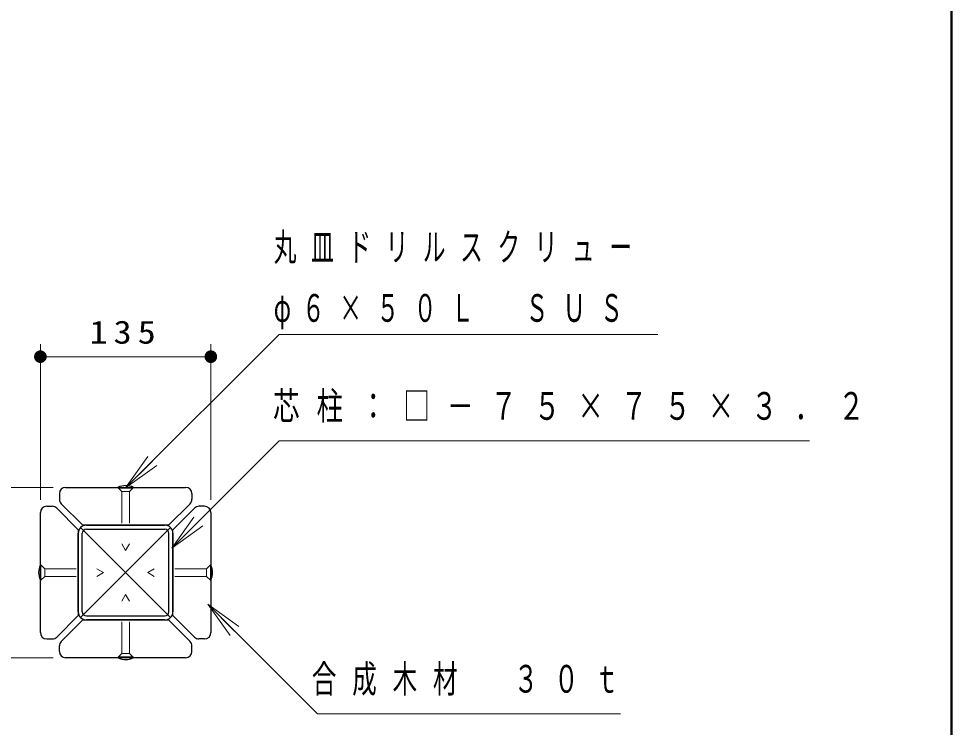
# Model space of a CAD drawing. Units: millimetres on the paper, with parts at other scales. Extents: x -385 to 0, y -10 to 267.
# Drawn here: x -73.9 to 0, y 40 to 96.1 of the extents above; entities that cross this region are included whole.
import ezdxf

# ---------------------------------------------------------------- set-up
doc = ezdxf.new("R2010")
doc.units = ezdxf.units.MM
doc.linetypes.add('USER1', pattern=[4.5, 2.5, -2])
doc.layers.add('LY_1', color=7, linetype='Continuous', lineweight=25)
doc.layers.add('LY_2', color=7, linetype='Continuous', lineweight=13)
doc.styles.add('ＭＳ ゴシック', font='')
doc.styles.get('ＭＳ ゴシック').set_extended_font_data('MS Gothic')

# ---------------------------------------------------------------- blocks, each defined once
blk = doc.blocks.new('filled_dot')
at = {"color": 0, "linetype": 'Continuous', "lineweight": -2, "const_width": 1.25}
blk.add_lwpolyline([(-0.625, 0, 1), (0.625, 0, 1)], format="xyb", close=True, dxfattribs=at)

msp = doc.modelspace()

# ---------------------------------------------------------------- linework, layer by layer
at = {"layer": 'LY_1', "lineweight": 13}
for p, q in [((-72.146, 58.004), (-72.146, 70.354)), ((-58.646, 58.004), (-58.646, 70.354)), ((-72.146, 69.354), (-58.646, 69.354)), ((-65.396, 58.964), (-63.629, 61.439)), ((-65.396, 58.964), (-63.275, 61.085)), ((-62.922, 60.732), (-65.396, 58.964)), ((-71.146, 59.004), (-81.865, 59.004)), ((-61.749, 54.179), (-59.981, 56.654)), ((-61.749, 54.179), (-59.628, 56.3)), ((-68.959, 55.816), (-61.834, 48.691)), ((-68.959, 48.691), (-61.834, 55.816)), ((-59.274, 55.947), (-61.749, 54.179)), ((-57.126, 47.269), (-58.894, 49.744)), ((-58.894, 49.744), (-56.419, 47.977)), ((-58.894, 49.744), (-56.773, 47.623)), ((-71.146, 45.504), (-81.865, 45.504))]:
    msp.add_line(p, q, dxfattribs=at)
at = {"layer": 'LY_1'}
for p, q in [((-70.646, 58.504), (-70.646, 58.064)), ((-70.146, 59.004), (-60.646, 59.004)), ((-65.996, 59.004), (-64.796, 59.004)), ((-65.996, 59.004), (-65.996, 58.964)), ((-65.996, 58.964), (-64.796, 58.964)), ((-64.796, 59.004), (-64.796, 58.964)), ((-60.146, 58.504), (-60.146, 58.064)), ((-68.793, 56.004), (-70.5, 57.711)), ((-62, 56.004), (-60.293, 57.711)), ((-72.146, 47.504), (-72.146, 57.004)), ((-71.646, 57.504), (-71.207, 57.504)), ((-69.146, 55.65), (-70.853, 57.357)), ((-61.646, 55.65), (-59.939, 57.357)), ((-59.146, 57.504), (-59.586, 57.504)), ((-58.646, 57.004), (-58.646, 47.504)), ((-69.146, 55.65), (-69.146, 48.857)), ((-62, 56.004), (-68.793, 56.004)), ((-61.646, 48.857), (-61.646, 55.65)), ((-72.146, 51.654), (-72.146, 52.854)), ((-72.146, 52.854), (-72.106, 52.854)), ((-72.106, 51.654), (-72.106, 52.854)), ((-58.686, 52.854), (-58.686, 51.654)), ((-58.646, 52.854), (-58.686, 52.854)), ((-58.646, 52.854), (-58.646, 51.654)), ((-72.146, 51.654), (-72.106, 51.654)), ((-58.646, 51.654), (-58.686, 51.654)), ((-69.146, 48.857), (-70.853, 47.15)), ((-61.646, 48.857), (-59.939, 47.15)), ((-68.793, 48.504), (-70.5, 46.797)), ((-68.793, 48.504), (-62, 48.504)), ((-62, 48.504), (-60.293, 46.797)), ((-71.646, 47.004), (-71.207, 47.004)), ((-59.146, 47.004), (-59.586, 47.004)), ((-70.646, 46.004), (-70.646, 46.443)), ((-60.146, 46.004), (-60.146, 46.443)), ((-60.646, 45.504), (-70.146, 45.504)), ((-64.796, 45.544), (-65.996, 45.544)), ((-65.996, 45.504), (-65.996, 45.544)), ((-64.796, 45.504), (-65.996, 45.504)), ((-64.796, 45.504), (-64.796, 45.544))]:
    msp.add_line(p, q, dxfattribs=at)
at = {"layer": 'LY_1', "linetype": 'USER1', "lineweight": 13}
for p, q in [((-65.996, 58.964), (-65.696, 58.664)), ((-65.696, 58.664), (-65.696, 54.523)), ((-65.696, 58.664), (-65.096, 58.664)), ((-64.796, 58.964), (-65.096, 58.664)), ((-65.096, 58.664), (-65.096, 54.523)), ((-65.396, 54.004), (-65.696, 54.523)), ((-65.396, 54.004), (-65.096, 54.523)), ((-72.106, 52.854), (-71.806, 52.554)), ((-71.806, 52.554), (-67.666, 52.554)), ((-71.806, 51.954), (-71.806, 52.554)), ((-67.146, 52.254), (-67.666, 52.554)), ((-63.646, 52.254), (-63.127, 52.554)), ((-58.986, 52.554), (-63.127, 52.554)), ((-58.686, 52.854), (-58.986, 52.554)), ((-58.986, 52.554), (-58.986, 51.954)), ((-72.106, 51.654), (-71.806, 51.954)), ((-71.806, 51.954), (-67.666, 51.954)), ((-67.146, 52.254), (-67.666, 51.954)), ((-63.646, 52.254), (-63.127, 51.954)), ((-58.986, 51.954), (-63.127, 51.954)), ((-58.686, 51.654), (-58.986, 51.954)), ((-65.396, 50.504), (-65.696, 49.984)), ((-65.396, 50.504), (-65.096, 49.984)), ((-65.696, 45.844), (-65.696, 49.984)), ((-65.096, 45.844), (-65.096, 49.984)), ((-65.996, 45.544), (-65.696, 45.844)), ((-65.096, 45.844), (-65.696, 45.844)), ((-64.796, 45.544), (-65.096, 45.844))]:
    msp.add_line(p, q, dxfattribs=at)
at = {"layer": 'LY_1', "color": 3}
for p, q in [((-68.506, 56.004), (-62.286, 56.004)), ((-68.506, 55.684), (-62.286, 55.684)), ((-69.146, 49.144), (-69.146, 55.364)), ((-68.826, 49.144), (-68.826, 55.364)), ((-61.966, 49.144), (-61.966, 55.364)), ((-61.646, 55.364), (-61.646, 49.144)), ((-68.506, 48.824), (-62.286, 48.824)), ((-62.286, 48.504), (-68.506, 48.504))]:
    msp.add_line(p, q, dxfattribs=at)
at = {"layer": 'LY_1', "lineweight": 13}
for points in [[(-65.396, 58.964), (-53.244, 71.116), (-23.244, 71.116)], [(-61.749, 54.179), (-53.244, 62.684), (-11.244, 62.684)], [(-58.894, 49.744), (-50.207, 41.057), (-26.207, 41.057)]]:
    msp.add_lwpolyline(points, dxfattribs=at)
at = {"layer": 'LY_1'}
for centre, radius, start, end in [((-65.396, 57.788), 1.356, 63.73195, 116.26805), ((-70.146, 58.504), 0.5, 90, 180), ((-60.646, 58.504), 0.5, 0, 90), ((-70.146, 58.064), 0.5, 180, 225), ((-60.646, 58.064), 0.5, 315, 0), ((-71.646, 57.004), 0.5, 90, 180), ((-71.207, 57.004), 0.5, 45, 90), ((-59.586, 57.004), 0.5, 90, 135), ((-59.146, 57.004), 0.5, 0, 90), ((-70.931, 52.254), 1.356, 153.73195, 206.26805), ((-59.862, 52.254), 1.356, 333.73196, 26.26804), ((-71.646, 47.504), 0.5, 180, 270), ((-59.146, 47.504), 0.5, 270, 0), ((-71.207, 47.504), 0.5, 270, 315), ((-70.146, 46.443), 0.5, 135, 180), ((-60.646, 46.443), 0.5, 0, 45), ((-59.586, 47.504), 0.5, 225, 270), ((-70.146, 46.004), 0.5, 180, 270), ((-60.646, 46.004), 0.5, 270, 0), ((-65.396, 46.72), 1.356, 243.73195, 296.26804)]:
    msp.add_arc(centre, radius, start, end, dxfattribs=at)
at = {"layer": 'LY_1', "color": 3}
for centre, radius, start, end in [((-68.506, 55.364), 0.64, 90, 180), ((-68.506, 55.364), 0.32, 90, 180), ((-62.286, 55.364), 0.64, 0, 90), ((-62.286, 55.364), 0.32, 0, 90), ((-68.506, 49.144), 0.64, 180, 270), ((-68.506, 49.144), 0.32, 180, 270), ((-62.286, 49.144), 0.64, 270, 0), ((-62.286, 49.144), 0.32, 270, 0)]:
    msp.add_arc(centre, radius, start, end, dxfattribs=at)
at = {"layer": 'LY_2', "lineweight": 50}
msp.add_line((0, 0), (0, 267), dxfattribs=at)

# ---------------------------------------------------------------- block references
at = {"layer": 'LY_1', "lineweight": 13, "xscale": 0.4, "yscale": 0.4}
msp.add_blockref('filled_dot', (-72.146, 69.354), dxfattribs=at)
at = {"layer": 'LY_1', "lineweight": 13, "xscale": 0.4, "yscale": 0.4, "rotation": 180}
msp.add_blockref('filled_dot', (-58.646, 69.354), dxfattribs=at)

# ---------------------------------------------------------------- texts
at = {"layer": 'LY_1', "style": 'ＭＳ ゴシック'}
for s, insert, char_height, attachment_point in [('\\T1.64;\\W0.6;丸皿ドリルスクリュー', (-53.661, 77.916), 2.199, 4), ('\\T1.64;\\W0.6;φ６×５０Ｌ\u3000ＳＵＳ', (-53.661, 72.916), 2.199, 4), ('\\T1.33;\\W1.15;135', (-65.396, 70.354), 1.833, 8), ('\\T1.64;\\W0.7;芯柱：□－７５×７５×３．２', (-53.72, 65.334), 2.199, 4), ('\\T1.64;\\W0.65;合成木材\u3000３０ｔ', (-50.65, 43.707), 2.199, 4)]:
    msp.add_mtext(s, dxfattribs=dict(at, insert=insert, char_height=char_height, attachment_point=attachment_point))

doc.saveas('drawing.dxf')
